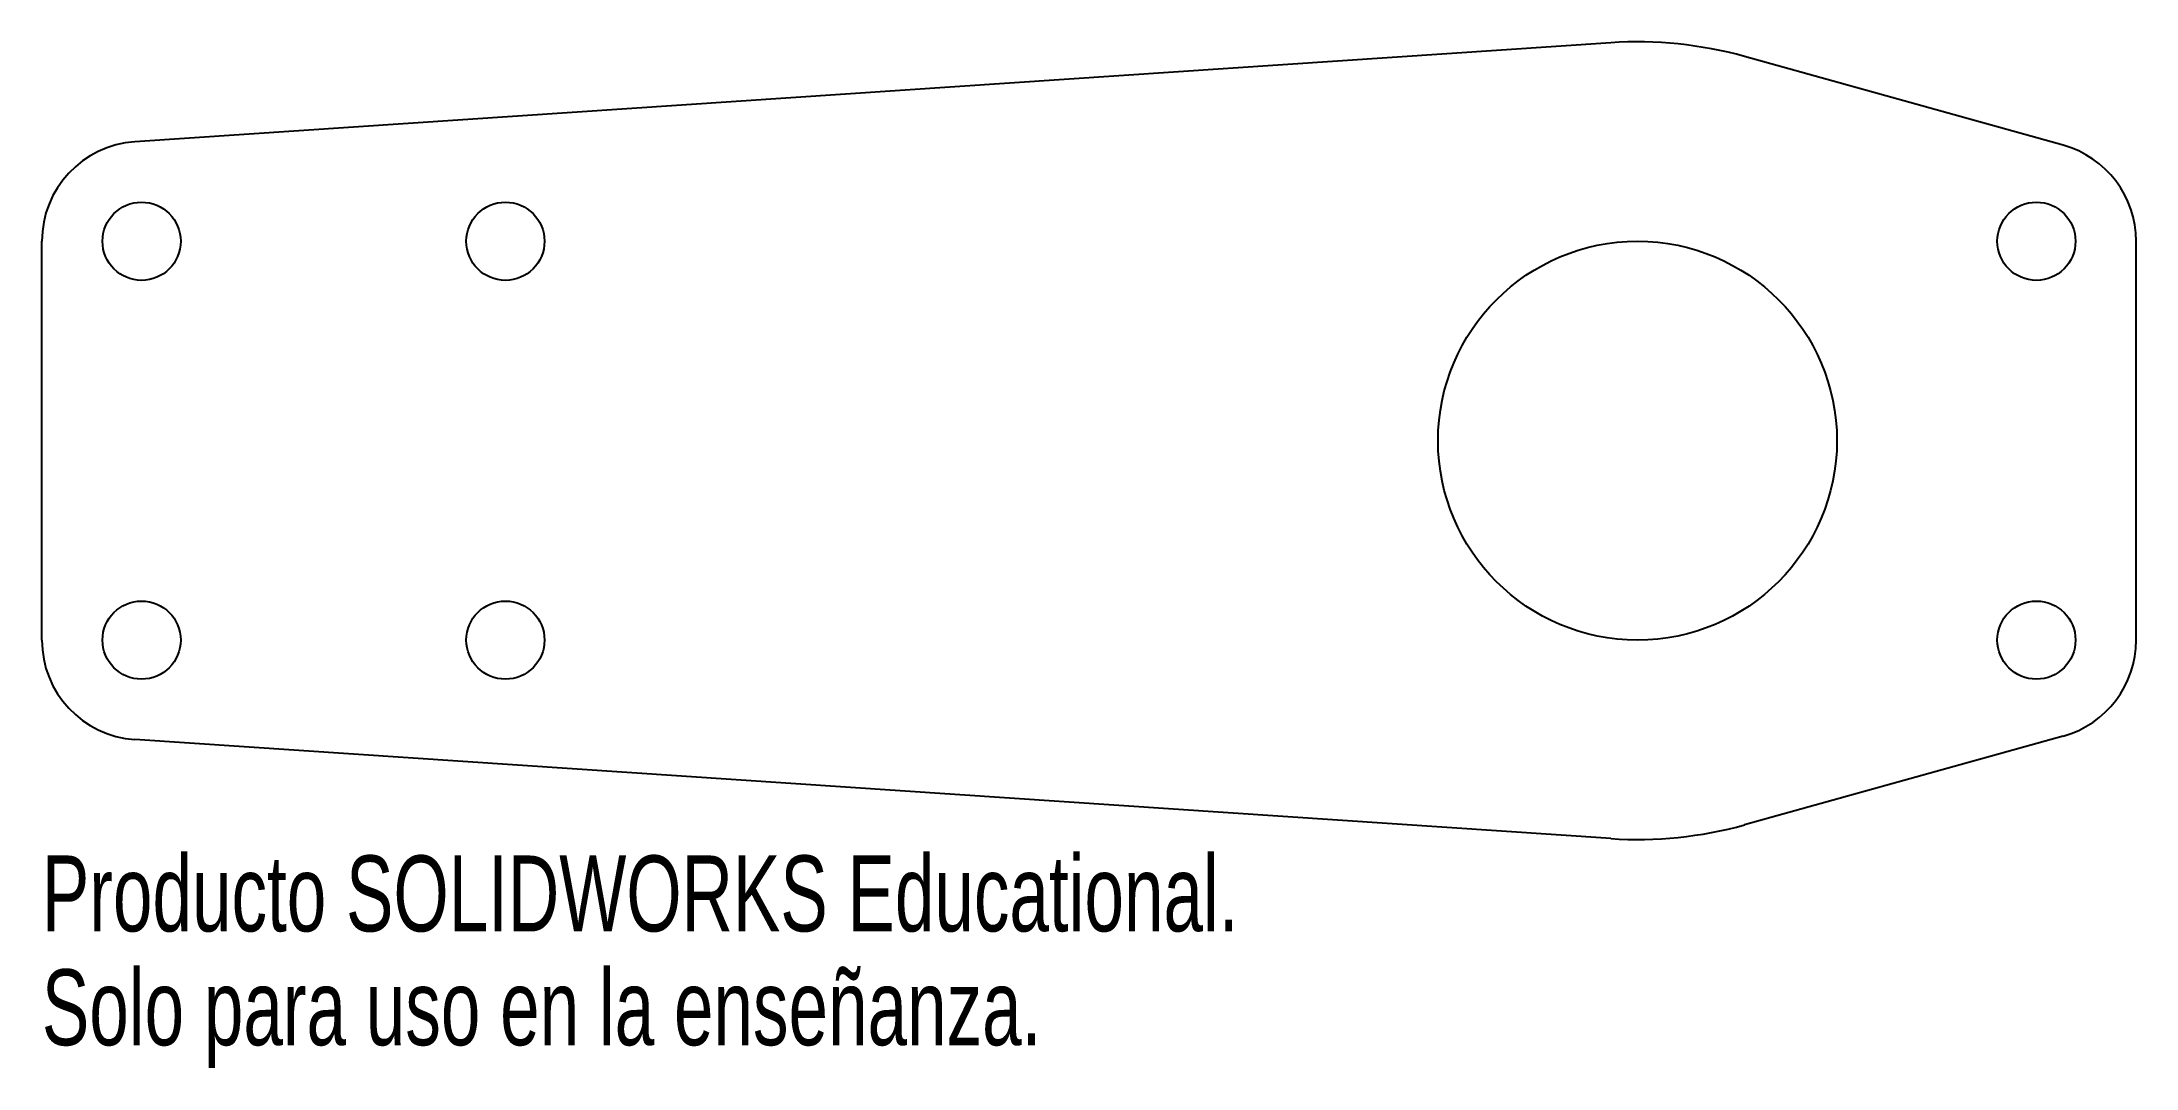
# Model space of a CAD drawing. Header units: inches. Extents: x -13.75 to -8.5, y -4.94 to -2.36.
import ezdxf

# ---------------------------------------------------------------- set-up
doc = ezdxf.new("R2010")
doc.units = ezdxf.units.IN
doc.header["$MEASUREMENT"] = 0
doc.styles.add('SLDTEXTSTYLE0', font='TXT', dxfattribs={"width": 0.7})

msp = doc.modelspace()

# ---------------------------------------------------------------- linework, layer by layer
at = {"color": 7, "linetype": 'Continuous', "lineweight": 25}
for p, q in [((-9.817, -2.366), (-13.5167, -2.6144)), ((-8.6829, -2.623), (-9.4817, -2.4005)), ((-13.75, -3.8638), (-13.75, -2.8638)), ((-8.5, -3.8638), (-8.5, -2.8638)), ((-9.817, -4.3616), (-13.5167, -4.1132)), ((-8.6829, -4.1046), (-9.4817, -4.3271))]:
    msp.add_line(p, q, dxfattribs=at)
for centre, radius in [((-13.5, -2.8638), 0.098), ((-12.588, -2.8638), 0.098), ((-8.75, -2.8638), 0.098), ((-9.75, -3.3638), 0.5), ((-13.5, -3.8638), 0.098), ((-12.588, -3.8638), 0.098), ((-8.75, -3.8638), 0.098)]:
    msp.add_circle(centre, radius, dxfattribs=at)
for centre, radius, start, end in [((-9.75, -3.3638), 1, 74.4346, 93.8397), ((-13.5, -2.8638), 0.25, 93.8397, 180), ((-8.75, -2.8638), 0.25, 0, 74.4346), ((-13.5, -3.8638), 0.25, 180, 266.1603), ((-8.75, -3.8638), 0.25, 285.5654, 0), ((-9.75, -3.3638), 1, 266.1603, 285.5654)]:
    msp.add_arc(centre, radius, start, end, dxfattribs=at)

# ---------------------------------------------------------------- texts
at = {"color": 7, "linetype": 'Continuous', "char_height": 0.1903, "attachment_point": 1, "style": 'SLDTEXTSTYLE0'}
for s, insert in [('Producto SOLIDWORKS Educational.', (-13.75, -4.4039)), ('Solo para uso en la enseñanza.', (-13.75, -4.6894))]:
    msp.add_mtext(s, dxfattribs=dict(at, insert=insert))

doc.saveas('drawing.dxf')
